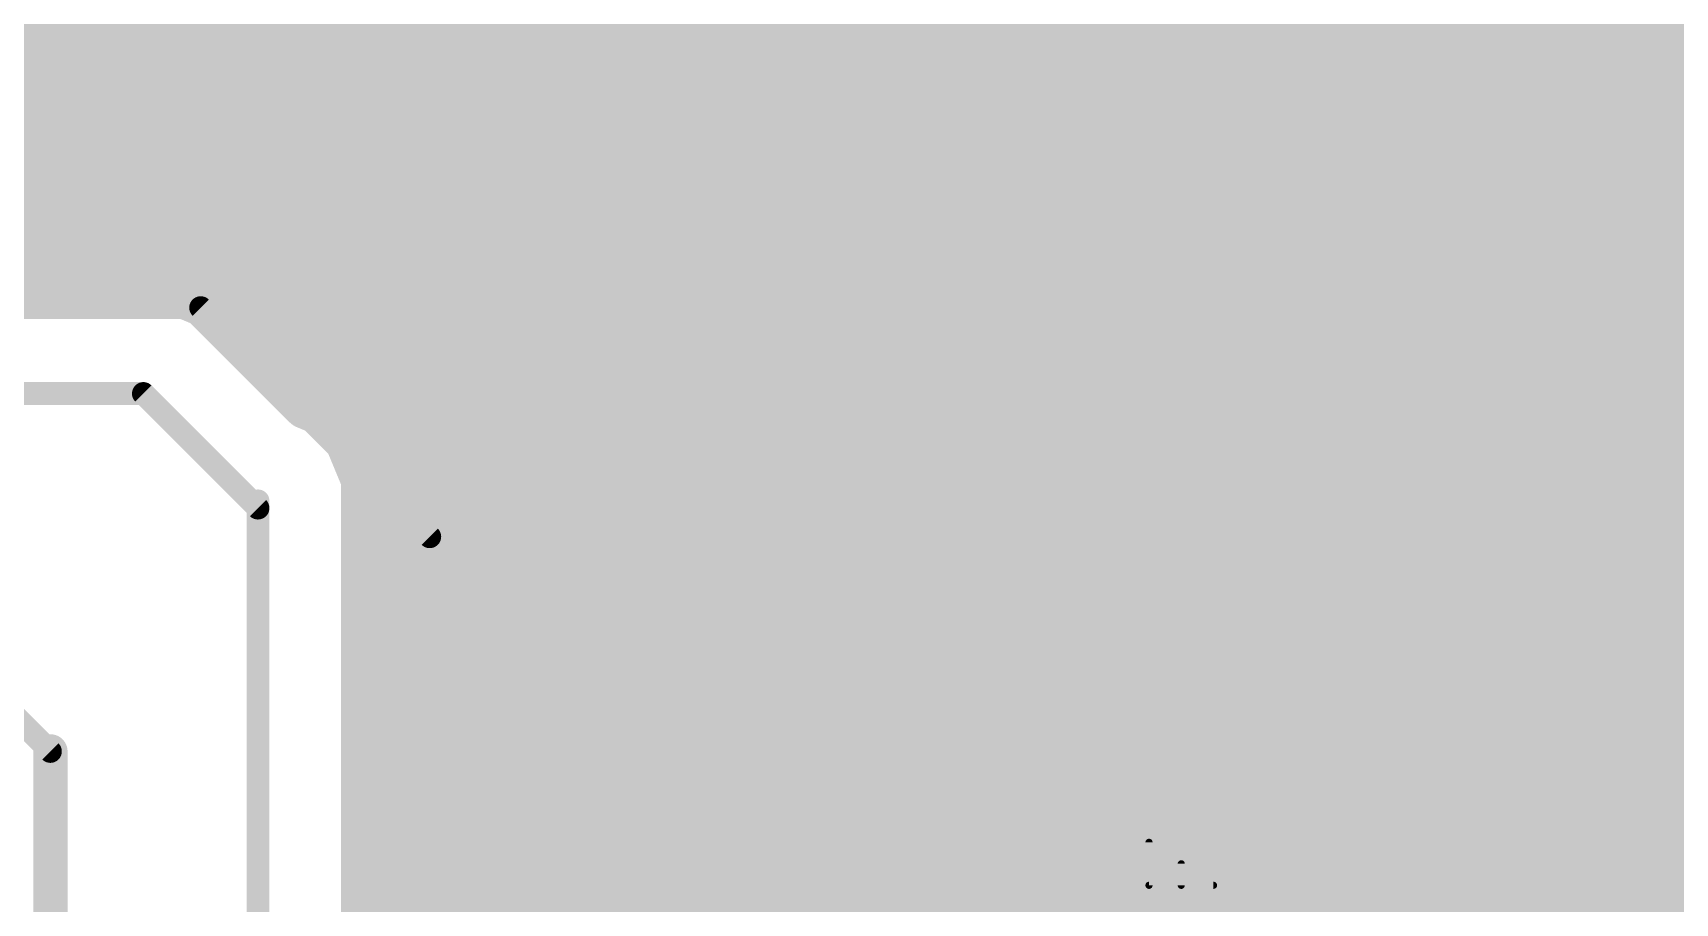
# Model space of a CAD drawing. Extents: x 0.2 to 70.4, y 8.5 to 70.6.
# Drawn here: x 25.72 to 54.86, y 23.98 to 39.42 of the extents above; entities that cross this region are included whole.
import ezdxf

# ---------------------------------------------------------------- set-up
doc = ezdxf.new("R2010")
doc.units = 0
doc.layers.add('16', color=175, linetype='CONTINUOUS')
doc.layers.add('21', color=253, linetype='CONTINUOUS')

msp = doc.modelspace()

# ---------------------------------------------------------------- linework, layer by layer
at = {"layer": '16'}
for points, const_width in [([(16.2697, 39.8272), (58.2422, 39.8272)], 0.8128), ([(16.3068, 39.0144), (58.2422, 39.0144)], 0.8128), ([(15.8125, 38.2016), (58.2422, 38.2016)], 0.8128), ([(13.0075, 37.3888), (58.2422, 37.3888)], 0.8128), ([(8.8811, 36.576), (58.2422, 36.576)], 0.8128), ([(9.4125, 35.7632), (58.2422, 35.7632)], 0.8128), ([(9.6178, 34.9504), (58.2422, 34.9504)], 0.8128), ([(28.0599, 34.8996), (9.6686, 34.8996)], 0.8128), ([(28.7507, 34.6134), (28.0599, 34.8996)], 0.8128), ([(29.2794, 34.0847), (28.7507, 34.6134)], 0.8128), ([(16.637, 34.544), (28.702, 34.544)], 0.4064), ([(28.702, 34.544), (32.766, 30.48)], 0.4064), ([(29.2266, 34.1376), (58.2422, 34.1376)], 0.8128), ([(30.5659, 32.7982), (29.2794, 34.0847)], 0.8128), ([(29.2794, 34.0847), (29.2794, 34.0847)], 0.8128), ([(30.0393, 33.3248), (58.2422, 33.3248)], 0.8128), ([(8.89, 33.02), (27.686, 33.02)], 0.4064), ([(27.686, 33.02), (29.718, 30.988)], 0.4064), ([(30.7827, 32.7084), (30.5659, 32.7982)], 0.8128), ([(31.3114, 32.1797), (30.7827, 32.7084)], 0.8128), ([(30.9792, 32.512), (58.2422, 32.512)], 0.8128), ([(31.5976, 31.4889), (31.3114, 32.1797)], 0.8128), ([(31.5105, 31.6992), (58.2422, 31.6992)], 0.8128), ([(31.5976, 30.6141), (31.5976, 31.4889)], 0.8128), ([(29.718, 31.115), (29.718, 30.988)], 0.4064), ([(29.718, 30.988), (29.718, 18.415)], 0.4064), ([(31.5976, 30.8864), (58.2422, 30.8864)], 0.8128), ([(31.5976, 21.8865), (31.5976, 30.6141)], 0.8128), ([(32.766, 30.48), (32.766, 22.098)], 0.4064), ([(31.5976, 30.0736), (58.2422, 30.0736)], 0.8128), ([(31.5976, 29.2608), (58.2422, 29.2608)], 0.8128), ([(23.622, 29.083), (26.035, 26.67)], 0.4064), ([(31.5976, 28.448), (58.2422, 28.448)], 0.8128), ([(31.5976, 27.6352), (58.2422, 27.6352)], 0.8128), ([(31.5976, 26.8224), (58.2422, 26.8224)], 0.8128), ([(26.035, 26.67), (26.035, 17.272)], 0.6096), ([(31.5976, 26.0096), (58.2422, 26.0096)], 0.8128), ([(31.5976, 25.1968), (58.2422, 25.1968)], 0.8128), ([(31.5976, 24.384), (58.2422, 24.384)], 0.8128), ([(31.5976, 23.5712), (58.2422, 23.5712)], 0.8128)]:
    msp.add_lwpolyline(points, dxfattribs=dict(at, const_width=const_width))
for points, const_width in [([(28.1376, 35.0873, 1), (27.9821, 34.7119)], 0.4064), ([(28.0599, 34.6964, 1), (28.0599, 35.1028)], 0.4064), ([(28.8944, 34.7571, 1), (28.607, 34.4698)], 0.4064), ([(28.6729, 34.4257, 1), (28.8285, 34.8012)], 0.4064), ([(28.7738, 34.6158, 1), (28.6302, 34.4722)], 0.2032), ([(28.702, 34.4424, 1), (28.702, 34.6456)], 0.2032), ([(29.2266, 34.3408, 1), (29.2266, 33.9344)], 0.4064), ([(29.4826, 34.0847, 1), (29.0762, 34.0847)], 0.4064), ([(29.4231, 34.2284, 1), (29.1358, 33.941)], 0.4064), ([(29.1358, 33.941, 1), (29.4231, 34.2284)], 0.4064), ([(29.0762, 34.0847, 1), (29.4826, 34.0847)], 0.4064), ([(30.0393, 33.528, 1), (30.0393, 33.1216)], 0.4064), ([(27.7578, 33.0918, 1), (27.6142, 32.9482)], 0.2032), ([(27.686, 32.9184, 1), (27.686, 33.1216)], 0.2032), ([(30.6437, 32.986, 1), (30.4881, 32.6105)], 0.4064), ([(30.4222, 32.6546, 1), (30.7096, 32.9419)], 0.4064), ([(30.9264, 32.8521, 1), (30.639, 32.5648)], 0.4064), ([(30.7049, 32.5207, 1), (30.8605, 32.8962)], 0.4064), ([(30.9792, 32.7152, 1), (30.9792, 32.3088)], 0.4064), ([(31.4992, 32.2575, 1), (31.1237, 32.1019)], 0.4064), ([(31.1678, 32.036, 1), (31.4551, 32.3234)], 0.4064), ([(31.5105, 31.9024, 1), (31.5105, 31.496)], 0.4064), ([(31.8008, 31.4889, 1), (31.3944, 31.4889)], 0.4064), ([(31.4099, 31.4111, 1), (31.7853, 31.5666)], 0.4064), ([(29.8196, 31.115, 1), (29.6164, 31.115)], 0.2032), ([(29.8196, 30.988, 1), (29.6164, 30.988)], 0.2032), ([(31.5976, 31.0896, 1), (31.5976, 30.6832)], 0.4064), ([(29.6164, 30.988, 1), (29.8196, 30.988)], 0.2032), ([(29.6462, 30.9162, 1), (29.7898, 31.0598)], 0.2032), ([(31.8008, 30.6141, 1), (31.3944, 30.6141)], 0.4064), ([(31.3944, 30.6141, 1), (31.8008, 30.6141)], 0.4064), ([(32.8676, 30.48, 1), (32.6644, 30.48)], 0.2032), ([(32.6942, 30.4082, 1), (32.8378, 30.5518)], 0.2032), ([(31.5976, 30.2768, 1), (31.5976, 29.8704)], 0.4064), ([(31.5976, 29.464, 1), (31.5976, 29.0576)], 0.4064), ([(31.5976, 28.6512, 1), (31.5976, 28.2448)], 0.4064), ([(31.5976, 27.8384, 1), (31.5976, 27.432)], 0.4064), ([(31.5976, 27.0256, 1), (31.5976, 26.6192)], 0.4064), ([(26.1874, 26.67, 1), (25.8826, 26.67)], 0.3048), ([(25.9632, 26.5982, 1), (26.1068, 26.7418)], 0.2032), ([(31.5976, 26.2128, 1), (31.5976, 25.8064)], 0.4064), ([(31.5976, 25.4, 1), (31.5976, 24.9936)], 0.4064), ([(31.5976, 24.5872, 1), (31.5976, 24.1808)], 0.4064), ([(31.5976, 23.7744, 1), (31.5976, 23.368)], 0.4064)]:
    msp.add_lwpolyline(points, format="xyb", dxfattribs=dict(at, const_width=const_width))
at = {"layer": '21', "const_width": 0.127}
for points in [[(45.5285, 24.2941), (45.5285, 25.0567)], [(46.1005, 24.2941), (46.1005, 24.6754)], [(46.6725, 24.2941), (45.5285, 24.2941)]]:
    msp.add_lwpolyline(points, dxfattribs=at)
at = {"layer": '21', "const_width": 0.0635}
for points in [[(45.5603, 25.0567, 1), (45.4968, 25.0567)], [(46.1323, 24.6754, 1), (46.0688, 24.6754)], [(45.5285, 24.3258, 1), (45.5285, 24.2623)], [(45.4968, 24.2941, 1), (45.5603, 24.2941)], [(46.0688, 24.2941, 1), (46.1323, 24.2941)], [(46.6725, 24.2623, 1), (46.6725, 24.3258)]]:
    msp.add_lwpolyline(points, format="xyb", dxfattribs=at)

doc.saveas('drawing.dxf')
